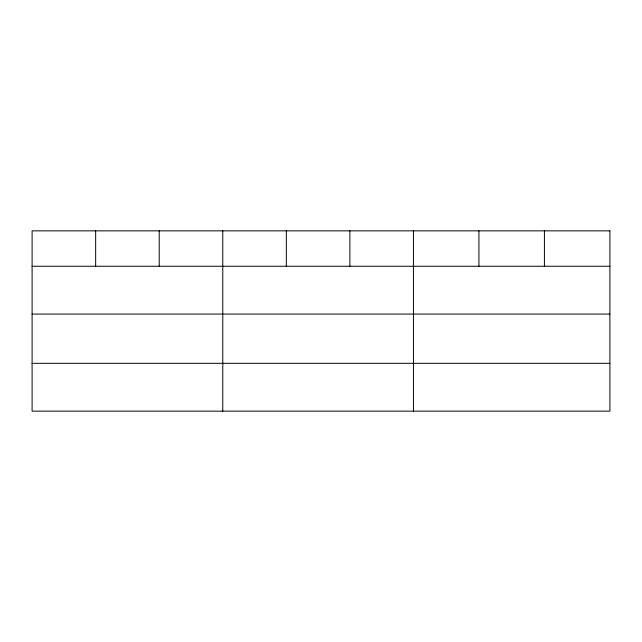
<?xml version="1.0" encoding="UTF-8"?>
<svg xmlns="http://www.w3.org/2000/svg" width="642" height="642" viewBox="0 0 642 642"><rect width="100%" height="100%" fill="white"/><g stroke="black" fill="none" stroke-linecap="round" stroke-linejoin="round"><path stroke-width="0.96" d="M32.1 266.261L609.9 266.261M32.1 314.074L609.9 314.074M32.1 363.332L609.9 363.332M544.416 230.855L544.416 266.261M478.932 230.855L478.932 266.261M413.448 230.855L413.448 411.145M349.89 230.855L349.89 266.261M286.332 230.855L286.332 266.261M222.774 230.855L222.774 411.145M159.216 230.855L159.216 266.261M95.658 230.855L95.658 266.261M609.9 230.855L32.1 230.855L32.1 411.145L609.9 411.145L609.9 230.855"/></g></svg>
